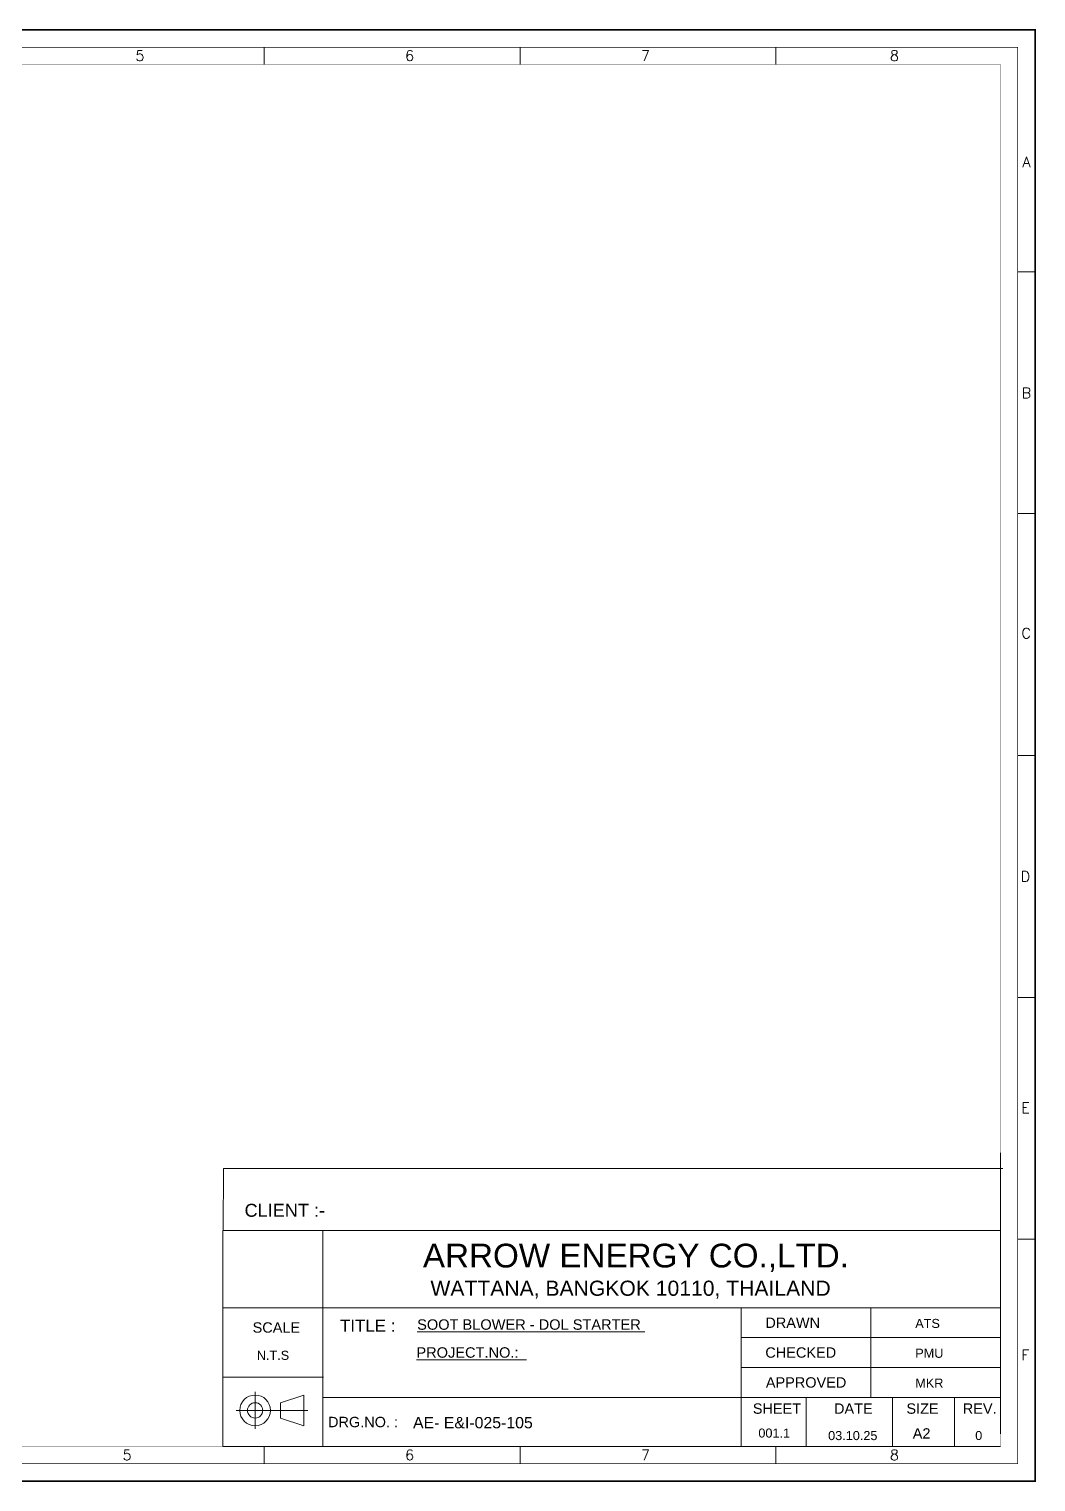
# Model space of a CAD drawing. Extents: x 455 to 4335, y -13154 to -10410.
# Drawn here: x 2434 to 4335, y -13154 to -10410 of the extents above; entities that cross this region are included whole.
import ezdxf
from ezdxf.enums import TextEntityAlignment as Align

# ---------------------------------------------------------------- set-up
doc = ezdxf.new("R2010")
doc.units = 0
doc.header["$MEASUREMENT"] = 0
doc.layers.get('0').update_dxf_attribs({"lineweight": 9})
doc.layers.add('0 @ 1', color=7, linetype='Continuous', lineweight=9)
doc.styles.add('Annotative', font='arial.ttf')
doc.styles.add('ROMANS', font='romans.shx')

# ---------------------------------------------------------------- blocks, each defined once
blk = doc.blocks.new('AR-A2')
at = {"lineweight": 9}
for p, q in [((594, 420), (589, 420)), ((445, 410), (445, 415)), ((519, 410), (519, 415)), ((594, 350), (589, 350)), ((594, 280), (589, 280)), ((594, 280), (589, 280)), ((594, 210), (589, 210)), ((594, 140), (589, 140)), ((584, 13.71), (584, 94.96)), ((359, 72.5), (584, 72.5)), ((359, 72.5), (359, 10)), ((387.93, 72.5), (387.93, 10)), ((594, 0), (594, 75)), ((594, 70), (589, 70)), ((594, 0), (594, 70)), ((359, 50.15), (584, 50.15)), ((509, 10), (509, 50.15)), ((584, 50.15), (509, 50.15)), ((546.5, 24.21), (546.5, 50.15)), ((509, 41.53), (584, 41.53)), ((388.16, 30.07), (359, 30.07)), ((509, 32.87), (584, 32.87)), ((368.35, 15.09), (368.35, 25.82)), ((375.71, 22.67), (382.43, 24.89)), ((375.71, 18.24), (375.71, 22.67)), ((382.43, 16.02), (382.43, 24.89)), ((388.16, 24.21), (584, 24.21)), ((527.75, 10), (527.75, 24.21)), ((552.75, 10), (552.75, 24.21)), ((570.66, 10), (570.66, 24.21)), ((362.89, 20.46), (383.58, 20.46)), ((375.71, 18.24), (382.43, 16.02)), ((359, 10), (584, 10)), ((594, 0), (519, 0))]:
    blk.add_line(p, q, dxfattribs=at)
at = {"color": 255, "lineweight": 9}
for p, q in [((371, 410), (371, 415)), ((371, 5), (371, 10)), ((445, 5), (445, 10)), ((445, 5), (445, 10)), ((519, 5), (519, 10))]:
    blk.add_line(p, q, dxfattribs=at)
at = {"linetype": 'Continuous', "lineweight": 9}
for points, const_width in [([(0, 0), (594, 0), (594, 420), (0, 420)], 0.5), ([(5, 5), (589, 5), (589, 415), (5, 415)], 0.2), ([(584, 10), (584, 410), (29, 410), (29, 10)], 0.1)]:
    blk.add_lwpolyline(points, close=True, dxfattribs=dict(at, const_width=const_width))
at = {"lineweight": 9}
for radius in [4.44, 2.22]:
    blk.add_circle((368.35, 20.46), radius, dxfattribs=at)
for p in [(546.5, 41.5), (546.5, 41.5), (546.5, 32.86), (546.5, 32.86)]:
    blk.add_point(p)
at = {"color": 255, "lineweight": 9, "style": 'ROMANS'}
for s, p in [('5', (335.03, 411.05)), ('6', (413.05, 411.05)), ('7', (481.29, 411.05)), ('8', (553.3, 411.05)), ('5', (331.3, 6.05)), ('6', (413.05, 6.05)), ('7', (481.29, 6.05)), ('8', (553.3, 6.05))]:
    blk.add_text(s, height=3, dxfattribs=at).set_placement(p, align=Align.CENTER)
at = {"color": 255, "linetype": 'Continuous', "lineweight": 9, "style": 'ROMANS'}
for s, p in [('A', (590.37, 380.29)), ('B', (590.18, 313.43)), ('C', (590.07, 243.87)), ('D', (589.88, 173.48)), ('E', (590.02, 106.52)), ('F', (590, 34.95))]:
    blk.add_text(s, height=3, dxfattribs=at).set_placement(p)
at = {"layer": '0 @ 1', "color": 1, "linetype": 'Continuous', "lineweight": 9, "style": 'Annotative'}
blk.add_text('ARROW ENERGY CO.,LTD.', height=6.875, dxfattribs=at).set_placement((478.52, 65.26), align=Align.MIDDLE_CENTER)
at = {"layer": '0 @ 1', "color": 3, "linetype": 'Continuous', "lineweight": 9, "style": 'Annotative'}
blk.add_text('WATTANA, BANGKOK 10110, THAILAND', height=4.375, dxfattribs=at).set_placement((476.97, 55.81), align=Align.MIDDLE_CENTER)
at = {"layer": '0 @ 1', "lineweight": 9, "style": 'Annotative'}
for s, height, p in [('TITLE :', 3.5, (392.9, 43.22)), ('SCALE', 3, (367.62, 42.95)), ('SHEET', 3, (512.34, 19.48)), ('DATE', 3, (535.83, 19.48)), ('SIZE', 3, (556.78, 19.48)), ('REV.', 3, (573.09, 19.48))]:
    blk.add_text(s, height=height, dxfattribs=at).set_placement(p)
for s, p in [('DRAWN', (523.88, 45.82)), ('CHECKED', (526.21, 37.2)), ('APPROVED', (527.75, 28.54)), ('A2', (561.17, 13.79))]:
    blk.add_text(s, height=3, dxfattribs=at).set_placement(p, align=Align.MIDDLE_CENTER)
at = {"layer": '0 @ 1', "linetype": 'Continuous', "lineweight": 9, "style": 'Annotative'}
blk.add_text('DRG.NO. :', height=3, dxfattribs=at).set_placement((389.44, 15.59))
at = {"layer": '0 @ 1', "lineweight": 9, "style": 'Annotative'}
blk.add_attdef('1:1', (370.5, 35.37), '', height=3, dxfattribs=at)
blk.add_attdef('1/1', text='', height=3, dxfattribs=at).set_placement((518.06, 13.79), align=Align.MIDDLE)
for tag, p in [('00/00/00', (540.45, 13.79)), ('0', (576.83, 13.79))]:
    blk.add_attdef(tag, text='', height=3, dxfattribs=at).set_placement(p, align=Align.MIDDLE_CENTER)

msp = doc.modelspace()

# ---------------------------------------------------------------- linework, layer by layer
at = {"ltscale": 0.5}
msp.add_line((2800.2, -12679.2), (2801.4, -12561.7), dxfattribs=at)
at = {"lineweight": 9}
msp.add_line((2801.4, -12561.7), (4272.4, -12561.7), dxfattribs=at)

# ---------------------------------------------------------------- block references
ref = msp.add_blockref('AR-A2', (456.9, -13152.2), dxfattribs=dict(at, xscale=6.526329410967209, yscale=6.526329410967209, zscale=6.526329410967209))
ref.add_attrib('-', 'MKR', dxfattribs={"layer": '0 @ 1', "height": 17.13, "style": 'Annotative'}).set_placement((4107.3, -12958.6), align=Align.TOP_LEFT)
ref.add_attrib('-', 'PMU', dxfattribs={"layer": '0 @ 1', "height": 17.13, "style": 'Annotative'}).set_placement((4107.3, -12902.2), align=Align.TOP_LEFT)
ref.add_attrib('-', 'ATS', dxfattribs={"layer": '0 @ 1', "height": 17.13, "style": 'Annotative'}).set_placement((4107.3, -12845.9), align=Align.TOP_LEFT)
ref.add_attrib('1:1', 'N.T.S', dxfattribs={"layer": '0 @ 1', "height": 17.13, "style": 'Annotative'}).set_placement((2864, -12906.1), align=Align.TOP_LEFT)
ref.add_attrib('0', '0', dxfattribs={"layer": '0 @ 1', "height": 17.1, "style": 'Annotative'}).set_placement((4220.5, -13057.6), align=Align.TOP_LEFT)
ref.add_attrib('00/00/00', '03.10.25', dxfattribs={"layer": '0 @ 1', "height": 17.13, "style": 'Annotative'}).set_placement((3942.8, -13057.7), align=Align.TOP_LEFT)
ref.add_attrib('1/1', '001.1', dxfattribs={"layer": '0 @ 1', "height": 17.13, "style": 'Annotative'}).set_placement((3841, -13061.5), align=Align.MIDDLE)

# ---------------------------------------------------------------- texts
at = {"layer": '0 @ 1', "lineweight": 9, "style": 'Annotative'}
for s, height, p in [('CLIENT :- ', 24.47, (2840.9, -12653)), ('%%USOOT BLOWER - DOL STARTER ', 19.713, (3166.8, -12866.4)), ('%%UPROJECT.NO.:  ', 19.713, (3165.4, -12919.2)), ('AE- E&I-025-105', 21.412, (3159, -13052.6))]:
    msp.add_text(s, height=height, dxfattribs=at).set_placement(p)

doc.saveas('drawing.dxf')
